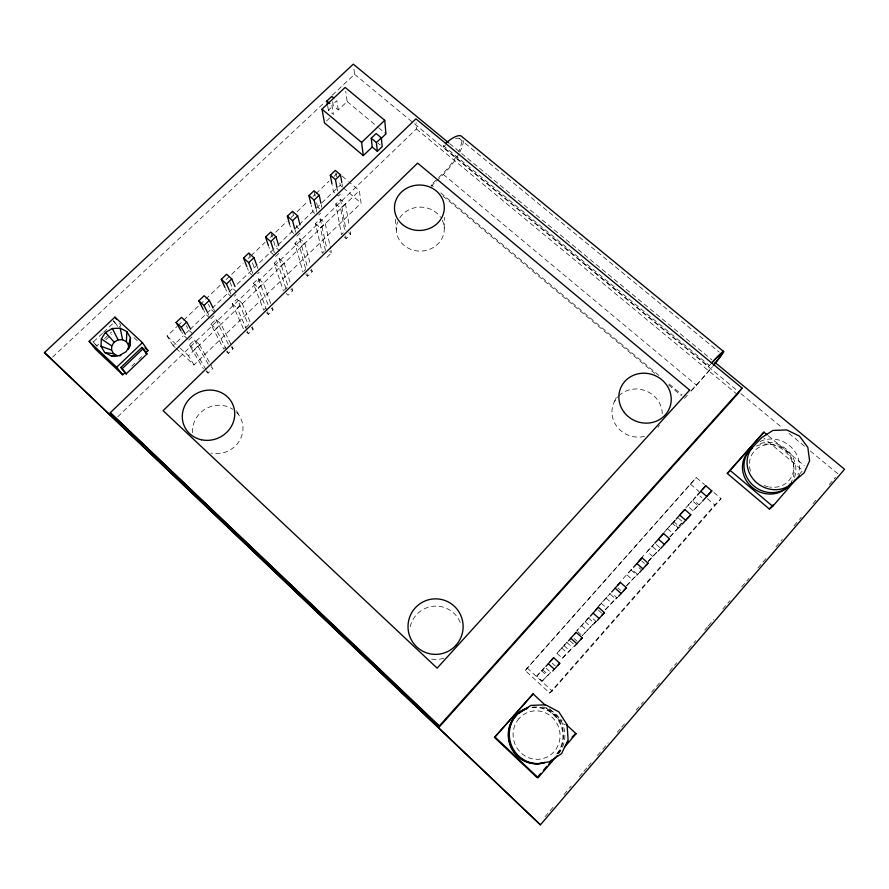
<?xml version="1.0" encoding="UTF-8"?>
<svg xmlns="http://www.w3.org/2000/svg" width="889" height="889" viewBox="0 0 889 889"><rect width="100%" height="100%" fill="white"/><g stroke="black" fill="none" stroke-linecap="round" stroke-linejoin="round"><path stroke-width="0.67" stroke-dasharray="4.45 3.33" d="M444.256 228.084L444.278 217.383M614.388 401.761L616.533 397.061M708.6 366.424L709.278 365.379L443.289 145.618L443.289 147.141L708.6 366.424A28.681 1.6 -49 0 1 710.644 364.19M713.867 492.506L721.101 498.662L552.191 691.02L549.613 693.02L525.188 670.484L696.287 477.537L704.555 484.583M525.188 670.484L696.287 477.537M545.079 816.624L554.091 806.079M564.015 794.488L568.527 789.221M569.427 788.165L571.238 786.054M579.35 776.575L582.962 772.352M583.862 771.296L587.473 767.085M588.374 766.029L591.085 762.873M597.397 755.494L601.909 750.227M602.809 749.171L608.22 742.848M617.244 732.303L620.844 728.091M621.744 727.035L624.456 723.879M636.18 710.178L643.403 701.743M651.515 692.253L659.638 682.774M669.561 671.173L676.773 662.75M688.497 649.048L693.009 643.78M693.909 642.725L695.72 640.613M704.733 630.079L707.444 626.912M708.344 625.856L713.756 619.533M722.779 608.998L729.991 600.564M741.726 586.862L748.938 578.428M757.961 567.893L766.074 558.403M775.997 546.813L782.309 539.434M794.044 525.732L798.555 520.465M799.455 519.409L801.256 517.309M812.979 503.607L816.591 499.385M829.226 484.638L835.538 477.26M557.692 753.828L561.27 749.694M799.144 474.659L802.745 470.481L763.884 438.166M549.613 693.02L714.8 504.952L721.101 498.662M544.235 667.839L536.812 676.073L542.223 681.063L550.736 672.04M567.215 641.969L556.936 653.326L562.348 658.26L573.861 646.159M595.897 621.311L582.262 635.691L595.897 621.311L591.107 616.999M605.053 609.854L616.744 597.686L611.954 593.419M673.518 521.51L678.896 526.166L681.563 523.132M542.223 681.063L551.002 672.206M562.348 658.26L573.161 647.092M605.565 609.676L616.744 597.686M627.001 585.518L637.369 574.305L631.623 569.238L620.678 581.25M648.292 561.504L657.771 551.169L646.303 563.182M670.373 536.656L677.963 528.277L672.228 523.321L664.327 532.044M697.943 505.619L693.242 510.953L687.519 506.041L692.22 500.718L697.943 505.619L691.553 512.397M588.562 618.066L594.463 623.378L596.152 621.455M615.844 599.142L617.511 597.241L615.844 599.142L609.943 593.896M631.09 569.982L636.98 575.172L638.635 573.294M652.971 556.614L647.225 551.591L652.037 546.157L657.893 551.458L660.349 548.68M675.14 520.176L672.706 522.921L678.585 527.999L681.007 525.255M695.587 497.051L693.187 499.774L699.054 504.796L701.454 502.074M589.285 617.077L576.85 630.801L589.318 617.077M598.886 605.887L610.098 593.541M536.812 676.073L544.39 667.872M556.936 653.326L567.404 641.858M597.43 607.565L610.176 593.485M631.623 569.238L626.767 574.727L632.512 579.806M663.783 532.767L672.228 523.321M652.015 546.324L653.648 544.479M685.763 507.975L692.22 500.718M693.187 499.774L695.731 496.962M691.575 390.271L697.087 384.192A28.681 1.6 -49 0 0 712.056 366.901M684.541 398.294L687.286 395.261M690.964 391.216L696.465 385.148A31.926 1.778 -49 0 0 712.567 366.579M672.706 522.921L675.351 520.009M640.891 558.425L653.86 544.301M678.896 526.166L681.585 523.31M699.054 504.796L701.654 502.029M669.85 536.834L677.963 528.277M678.585 527.999L681.296 525.143M657.893 551.458L659.794 549.48M626.078 586.029L637.369 574.305M636.98 575.172L638.702 573.383M594.463 623.378L596.363 621.455M458.924 153.775A30.237 9.635 -51.7 0 1 443.3 174.411L431.232 186.257L431.209 184.879L437.71 178.489M438.644 177.578L443.3 173.022A27.159 8.657 -51.7 0 0 456.568 155.864M225.595 347.243L223.695 349.088L210.904 324.263L215.96 319.395L220.894 323.885L231.307 344.999M245.675 327.73L248.509 324.974L237.23 298.904L232.218 303.727L243.786 329.563M265.567 308.394L263.689 310.205L253.332 283.391L258.288 278.613L263.233 283.013L271.645 306.016M284.336 290.136L287.125 287.436M303.871 271.156L305.705 269.367M324.129 251.465L322.318 253.232L315.439 223.561L320.251 218.927L325.185 223.195L330.675 248.831M343.298 232.829L341.498 234.585L335.731 204.014L340.498 199.414L345.432 203.648L349.31 226.251M206.215 371.402L208.093 373.124L212.904 368.435L211.026 366.713M226.506 351.655L228.373 353.366L233.14 348.721L231.918 346.243M246.597 332.097L248.464 333.797L253.187 329.197L252.132 326.741M266.5 312.728L268.378 314.406L273.045 309.85L272.112 307.294M291.903 288.036L292.725 290.681L288.092 295.192L286.225 293.537M305.76 274.523L307.627 276.168L312.217 271.69L311.539 269.078M326.996 257.31L331.541 252.876L330.964 250.176M344.299 237.007L346.177 238.619L350.677 234.24L350.222 231.573M176.111 348.399L194.046 364.946L361.112 203.048L359.345 190.724L349.188 182.078M206.026 369.591L194.313 349.555L199.414 344.621L194.48 340.087L189.368 345.01L203.403 368.802M226.495 349.677L215.838 328.763L220.894 323.885M246.853 330.13L237.163 308.183L242.164 303.349L237.23 298.904M266.933 310.605L258.277 287.803L263.233 283.013M285.969 288.625L279.179 267.611L284.08 262.877L279.146 258.521L274.234 263.255L283.413 291.036M305.516 268.378L299.871 247.631L304.738 242.941L299.793 238.63L294.937 243.308L302.949 272.045M325.485 250.609L320.373 227.84L325.185 223.195M344.499 229.373L340.665 208.248L345.432 203.648M194.046 364.946L188.457 355.733L359.345 190.724M188.746 340.043L193.102 335.853M210.782 318.84L215.094 314.684M234.307 296.204L236.018 294.559M257.577 273.812L259.266 272.19M275.579 256.499L280.602 251.676L275.557 247.231L272.745 238.396M296.748 236.141L301.715 231.351M318.684 215.027L320.651 213.138M340.398 194.135L338.453 196.013L333.419 191.702L332.219 185.357M117.748 416.774L416.341 128.938L416.074 122.638M175.111 347.477L173.122 345.643L183.134 336.031M186.312 332.897L189.135 330.275M190.135 329.308L211.149 309.139M212.149 308.183L233.162 288.003M237.163 284.169L277.19 245.742M278.19 244.786L298.204 225.573M299.204 224.606L315.617 208.782M316.217 208.282L340.231 185.234L339.354 180.167M173.122 345.643L167.088 336.042L177.089 326.485M178.089 325.53L199.08 305.46M200.081 304.505L221.072 284.424M226.073 279.646L243.064 263.388M248.064 258.61L250.053 256.699M251.054 255.743L265.055 242.364M270.056 237.585L287.047 221.328M291.047 217.505L293.037 215.594M297.037 211.771L308.038 201.258M313.028 196.48L315.028 194.569M316.028 193.613L329.03 181.178M334.02 176.4L337.02 173.533M131.883 366.012L134.85 363.179M138.806 359.4L141.773 356.567M96.668 346.043L98.635 344.176M104.569 338.587L111.492 332.053M105.835 339.765L111.77 334.164M119.437 326.919L120.926 325.507L119.426 323.418M326.485 121.015L331.453 116.337M332.63 101.724L333.286 105.702L338.298 109.903L347.177 101.535L345.71 91.278M102.535 333.275L93.523 341.765L97.19 346.321M103.546 332.33L114.57 321.951L113.292 320.762L117.426 326.463M338.298 109.903L336.831 100.657L331.908 105.28L333.442 114.47L328.43 110.269L333.286 105.702M52.573 357.145L325.196 101.813M332.286 95.167L354.589 74.287L353.622 66.697M459.124 138.362L719.123 352.044M449.623 143.596L487.083 174.488M488.15 175.377L711.833 359.834M354.589 74.287L736.592 390.06M740.87 393.605L782.598 428.098M789.021 433.41L805.067 446.678M810.424 451.101L838.238 474.093M416.341 128.938L736.159 393.549M768.163 435.666L804.256 465.647M443.3 174.411L696.465 385.148M347.177 101.535L377.569 126.894M378.614 127.76L385.959 133.883M431.209 184.879L433.332 186.657M440.766 192.88L659.627 376.036M669.195 384.037L681.941 394.705M442.944 196.058L654.737 373.347M668.572 384.937L681.341 395.627M378.103 143.24L380.148 144.951M342.087 176.033L348.177 181.223M340.231 185.234L342.321 187.012M343.365 187.901L361.112 203.048M690.575 484.283L698.998 491.473M707.422 498.662L714.8 504.952M699.943 496.006L701.899 497.673M335.731 204.014L340.665 208.248M348.81 232.618L350.677 234.24M317.584 206.893L319.596 208.637M678.54 518.276L682.463 521.654M314.684 213.36L312.661 211.615L311.117 204.948M315.439 223.561L320.373 227.84M667.483 528.688L673.206 533.667M329.663 251.254L331.541 252.876M298.693 228.717L296.682 226.962L295.626 223.05M656.36 544.501L659.949 547.635M293.726 233.496L291.703 231.74L289.536 223.972M294.937 243.308L299.871 247.631M310.35 270.056L312.217 271.69M641.758 561.026L644.458 563.393M639.013 567.738L640.813 569.316M273.568 254.721L270.534 252.054L268.889 247.042M274.234 263.255L279.179 267.611M290.859 289.025L292.725 290.681M617.888 588.029L620.589 590.429M253.187 276.168L249.153 272.579L247.286 267.745M253.332 283.391L258.277 287.803M606.087 598.108L611.832 603.242M271.178 308.183L273.045 309.85M601.197 603.275L606.598 608.098M598.375 610.121L601.975 613.343M236.718 292.014L232.685 288.392L230.14 282.513M231.596 296.937L227.562 293.303L225.473 288.647M232.218 303.727L237.163 308.183M585.184 621.744L590.941 626.934M251.309 327.508L253.187 329.197M581.528 625.512L586.929 630.39M577.75 631.612L581.362 634.879M214.949 312.939L210.915 309.283L208.448 304.349M574.05 638.491L576.994 641.169M570.027 640.836L574.827 645.192M209.782 317.918L205.737 314.25L203.848 310.583M566.949 642.514L572.86 647.87M210.904 324.263L215.838 328.763M564.059 645.625L569.827 650.87M231.262 347.021L233.14 348.721M561.659 647.981L567.071 652.915M192.969 334.086L188.924 330.386L186.223 325.652M552.258 663.161L555.203 665.872M187.735 339.109L183.701 335.409L181.623 331.886M546.09 668.128L551.013 672.64M189.368 345.01L194.313 349.555M542.701 669.773L548.469 675.073M541.579 670.673L547.002 675.651M167.088 336.042L179.3 347.299M180.311 348.232L188.457 355.733M527.166 667.95L552.191 691.02M549.102 708.711L562.104 720.757M546.335 707.888L564.571 724.779M133.95 337.609L137.962 341.332M92.978 341.487L95.923 345.132M114.57 321.951L118.004 326.685M206.715 370.769L208.093 373.124M194.48 340.087L208.215 364.134M236.474 410.729L239.697 416.396M199.414 344.621L211.549 366.057M207.704 312.772L208.937 315.195M227.117 350.911L228.373 353.366M215.96 319.395L228.451 344.465M213.549 308.961L214.749 311.406M229.818 291.536L230.929 294.059M247.386 331.353L248.464 333.797M242.164 303.349L250.042 321.807M251.92 271.067L252.832 273.468M267.411 311.872L268.378 314.406M248.776 253.076L250.587 257.954M252.409 262.833L254.232 267.711M258.288 278.613L268.367 305.672M257.054 266.144L257.943 268.556M273.568 250.287L274.379 252.776M271.145 233.351L272.345 237.141M279.146 258.521L288.047 286.536M284.08 262.877L290.259 282.735M294.648 228.429L295.704 232.285M306.927 273.568L307.627 276.168M292.492 211.315L293.881 216.538M299.793 238.63L307.538 267.589M304.738 242.941L310.183 263.855M316.217 209.337L316.806 211.993M314.306 192.102L315.206 196.136M316.695 202.859L317.284 205.548M320.251 218.927L326.863 248.809M321.196 204.559L321.762 207.237M336.853 187.179L337.542 190.968M345.699 235.985L346.177 238.619M335.775 172.966L336.464 176.8M340.498 199.414L345.999 230.207M327.741 106.302L328.43 110.269M342.021 183.701L342.454 186.245M395.394 219.227L396.316 229.907M532.4 707.144A28.47 27.392 72.4 0 1 560.303 722.468A28.47 27.392 72.4 0 1 556.781 754.505M542.568 706.922A28.781 27.692 72.2 0 1 558.014 754.272M531.933 707.511A28.326 27.248 72.5 0 1 559.681 722.757A28.326 27.248 72.5 0 1 556.17 754.617M760.417 443.511A26.57 24.481 33 0 1 788.054 450.867A26.57 24.481 33 0 1 794.333 477.838M750.516 471.014A22.703 20.903 33 0 1 767.607 444.556A22.703 20.903 33 0 1 793.755 466.536A22.703 20.903 33 0 1 769.585 487.05M768.34 486.816A22.703 20.903 33 0 1 763.362 485.161M760.006 441.566A26.848 24.714 32.9 0 1 790.077 446.145A26.848 24.714 32.9 0 1 797.944 474.782M756.428 446.056A26.437 24.37 33.1 0 1 786.376 452.557A26.437 24.37 33.1 0 1 791.466 481.727M410.162 626.778A26.659 26.414 -86.7 0 1 461.08 624.723M443.767 658.227A26.659 26.414 -86.7 0 1 430.02 658.782M659.349 425.22A25.381 23.836 22.6 0 1 657.993 427.342M644.447 436.366A25.381 23.836 22.6 0 1 616.077 425.364A25.381 23.836 22.6 0 1 617.933 396.661M618.811 395.772A25.381 23.836 22.6 0 1 647.159 391.438A25.381 23.836 22.6 0 1 662.205 415.708M442.322 220.294A23.992 21.981 -2 0 1 421.142 251.087A23.992 21.981 -2 0 1 397.639 221.994M399.772 217.827A23.992 21.981 -2 0 1 440.566 217.26M236.63 412.452A25.503 23.903 -26.5 0 1 239.152 441.233A25.503 23.903 -26.5 0 1 210.982 453.09M192.702 432.832A25.503 23.903 -26.5 0 1 205.47 408.973A25.503 23.903 -26.5 0 1 232.762 409.251M463.402 140.684A30.237 9.635 -51.7 0 1 459.502 152.686M455.579 138.584A27.159 8.657 -51.7 0 1 458.802 151.563M443.289 147.141A27.159 8.657 -51.7 0 1 445.4 145.174M518.987 718.601A24.336 23.414 72.3 0 0 531.9 758.728A24.336 23.414 72.3 0 0 558.87 727.902A24.336 23.414 72.3 0 0 518.987 718.601"/><path stroke-width="1.33" d="M128.861 348.41L130.25 345.143L130.494 337.787L126.805 331.586L120.171 328.197L112.381 328.497L105.48 332.408L101.324 338.909L101.035 346.266L104.702 352.511L111.347 355.944L117.537 355.722L113.703 353.744L104.702 352.511M128.394 349.499L128.538 345.254L130.494 337.787M113.703 353.744L111.592 350.144L111.747 345.91L114.136 342.154L118.104 339.887L122.593 339.72L126.416 341.676L128.538 345.254M126.416 341.676L126.805 331.586M130.25 345.143L126.116 351.688L119.193 355.644M742.115 388.082L737.225 394.438L439.444 726.78L110.269 412.718L415.919 118.859L742.115 388.082L439.366 725.902L439.444 726.78M448.556 142.718L353.3 64.164L44.45 352.577L540.412 824.836L844.55 469.27L715.045 362.479M545.101 705.01L533.1 693.887L494.495 737.459L537.1 777.631L538.112 777.653L557.114 755.683M564.348 747.316L576.105 733.725L566.104 724.457M767.096 434.788L763.907 432.143L727.291 473.47L769.396 509.053L772.719 506.33L799.289 475.604M538.001 776.597L540.69 773.497M543.368 770.385L546.946 766.251M548.735 764.173L552.325 760.039M566.637 743.482L568.438 741.415M572.016 737.27L573.805 735.203M769.396 509.053L773.008 504.874M552.725 671.006L559.77 663.305L553.669 657.727L550.28 661.36M574.494 646.259L582.239 637.835L576.139 632.323L574.516 634.079M597.319 620.5L604.442 612.654L598.353 607.209L595.997 609.765M618.533 596.375L626.401 587.762L620.311 582.373L617.644 585.295M639.558 572.494L648.103 563.137L642.036 557.814L638.613 561.559M660.738 548.48L669.584 538.79L663.516 533.522L660.216 537.145M682.196 524.188L690.809 514.72L684.752 509.508L681.163 513.464M702.532 501.107L711.811 490.906L705.755 485.75L702.31 489.561M494.495 737.459L533.1 693.887M727.291 473.47L763.907 432.143M545.913 666.361L553.669 657.727M570.371 638.646L576.139 632.323M590.396 616.088L598.353 607.209M611.676 591.996L620.311 582.373M633.59 567.238L642.036 557.814M654.771 543.29L663.516 533.522M676.229 519.043L684.752 509.508M697.421 495.084L705.755 485.75M568.516 640.825L570.86 638.302L576.95 643.825M708.277 494.651L711.811 490.906M687.119 518.609L690.809 514.72M666.194 542.346L669.584 538.79M645.47 565.882L648.103 563.137M623.622 590.607L626.401 587.762M601.986 615.144L604.442 612.654M580.528 639.524L582.239 637.835M557.981 665.039L559.77 663.305M377.336 151.319L382.192 146.663L381.337 137.839L376.158 133.517L371.235 138.217L372.235 147.029L377.336 151.319L376.414 142.562L371.235 138.217M126.238 373.825L147.007 353.966L143.218 348.588L141.929 347.388L120.882 367.457L126.238 373.825L120.882 367.457M185.345 334.231L181.278 327.252L186.668 322.096L181.478 317.362L176.089 322.507L180.934 330.719M207.081 311.561L203.992 305.505L209.326 300.393L204.148 295.704L198.814 300.804L203.225 309.361M229.262 290.281L226.484 283.969L231.762 278.924L226.573 274.279L221.294 279.324L224.95 287.48M251.465 269.867L248.731 262.666L253.954 257.666L248.776 253.076L243.553 258.066L246.82 266.533M273.167 249.042L270.756 241.586L275.923 236.63L270.745 232.085L265.578 237.03L268.467 245.797M294.648 228.429L292.548 220.716L297.671 215.816L292.492 211.315L287.369 216.205L289.536 223.972M315.917 208.015L314.128 200.058L319.195 195.213L314.017 190.757L308.95 195.591L310.806 203.603M336.853 187.179L335.475 179.611L340.498 174.811L335.32 170.41L330.308 175.2L331.975 184.079M376.414 142.562L381.337 137.839M381.025 138.606L385.959 133.883L384.737 120.337L345.154 87.433L321.996 109.158L324.496 122.882L363.301 155.586L372.235 147.029M122.171 368.668L143.218 348.588M363.301 155.586L361.601 142.429L384.737 120.337M147.007 353.966L145.729 352.789L147.974 350.644L142.429 342.665L114.925 317.117L89.133 341.376L95.656 349.366L122.693 374.791L124.96 372.624M122.693 374.791L116.648 367.235L142.429 342.665M327.508 104.991L326.83 101.035L331.753 96.412L333.786 98.112M793.933 481.449L804.134 472.881L809.59 460.88L807.857 447.423L799.467 436.099L786.665 429.909L772.874 430.454L761.706 437.588L752.783 447.078A26.848 24.714 32.9 0 0 758.084 483.849A26.848 24.714 32.9 0 0 795.477 479.438M518.587 713.489L530.9 705.41L545.613 704.81L558.837 711.845L567.082 724.702L568.115 739.981L561.57 753.605L549.18 761.862L545.99 762.284A28.781 27.692 72.2 0 1 510.742 743.426A28.781 27.692 72.2 0 1 528.299 707.5M574.694 734.17L576.105 733.725M111.347 355.944L120.915 355.589M101.035 346.266L111.592 350.144M101.324 338.909L111.747 345.91M723.379 351.333L460.924 135.85A30.237 9.635 -51.7 0 0 445.4 143.629M326.83 101.035L329.875 103.58M321.996 109.158L361.601 142.429M730.158 470.414L772.719 506.33M330.308 175.2L335.475 179.611M700.821 491.339L706.877 496.507M308.95 195.591L314.128 200.058M679.752 515.153L685.819 520.376M287.369 216.205L292.548 220.716M658.46 539.234L664.528 544.524M265.578 237.03L270.756 241.586M636.924 563.582L643.003 568.927M243.553 258.066L248.731 262.666M615.155 588.207L621.233 593.619M221.294 279.324L226.484 283.969M593.13 613.11L599.219 618.577M198.814 300.804L203.992 305.505M176.089 322.507L181.278 327.252M548.335 663.772L554.436 669.361M144.974 347.843L147.974 350.644M89.133 341.376L116.648 367.235M495.04 737.048L538.112 777.653M110.269 412.718L439.366 725.902M44.45 352.577L540.412 824.836M105.48 332.408L114.136 342.154M114.925 317.117L116.426 319.218M141.929 347.388L145.729 352.789M186.668 322.096L190.646 329.141M112.381 328.497L118.104 339.887M209.326 300.393L212.949 307.738M231.762 278.924L235.018 286.558M253.954 257.666L256.61 264.933M275.923 236.63L278.657 245.408M297.671 215.816L300.026 224.884M319.195 195.213L320.907 203.225M120.171 328.197L122.593 339.72M340.498 174.811L341.798 182.434M544.879 762.429A28.47 27.392 72.4 0 1 510.019 743.771A28.47 27.392 72.4 0 1 527.388 708.233M544.335 762.495A28.326 27.248 72.5 0 1 512.108 749.483A28.326 27.248 72.5 0 1 516.942 714.489M518.932 712.8A28.326 27.248 72.5 0 1 526.944 708.589M791.899 482.46A26.57 24.481 33 0 1 753.294 485.527A26.57 24.481 33 0 1 752.383 447.767M790.132 483.949A26.437 24.37 33.1 0 1 752.25 487.45A26.437 24.37 33.1 0 1 749.86 450.256M711.333 363.134A31.926 1.778 -49 0 1 723.724 351.299A31.926 1.778 -49 0 1 713.434 365.523M711.656 363.101A28.681 1.6 -49 0 1 713.711 364.879M689.653 390.127L437.132 668.15L163.109 410.662L417.63 163.109L689.653 390.127M455.824 645.425A27.77 27.559 -85.8 0 0 441.622 599.519A27.77 27.559 -85.8 0 0 409.262 634.913A27.77 27.559 -85.8 0 0 455.824 645.425M623.667 411.651A26.426 24.725 22.1 0 0 668.828 409.662A26.426 24.725 22.1 0 0 642.636 373.236A26.426 24.725 22.1 0 0 623.667 411.651M402.484 224.55A24.925 22.725 -1.9 0 0 443.7 212.582A24.925 22.725 -1.9 0 0 411.951 186.101A24.925 22.725 -1.9 0 0 402.484 224.55M201.547 439.788A26.559 24.792 -25.9 0 0 233.907 407.595A26.559 24.792 -25.9 0 0 190.113 398.294A26.559 24.792 -25.9 0 0 201.547 439.788"/></g></svg>
